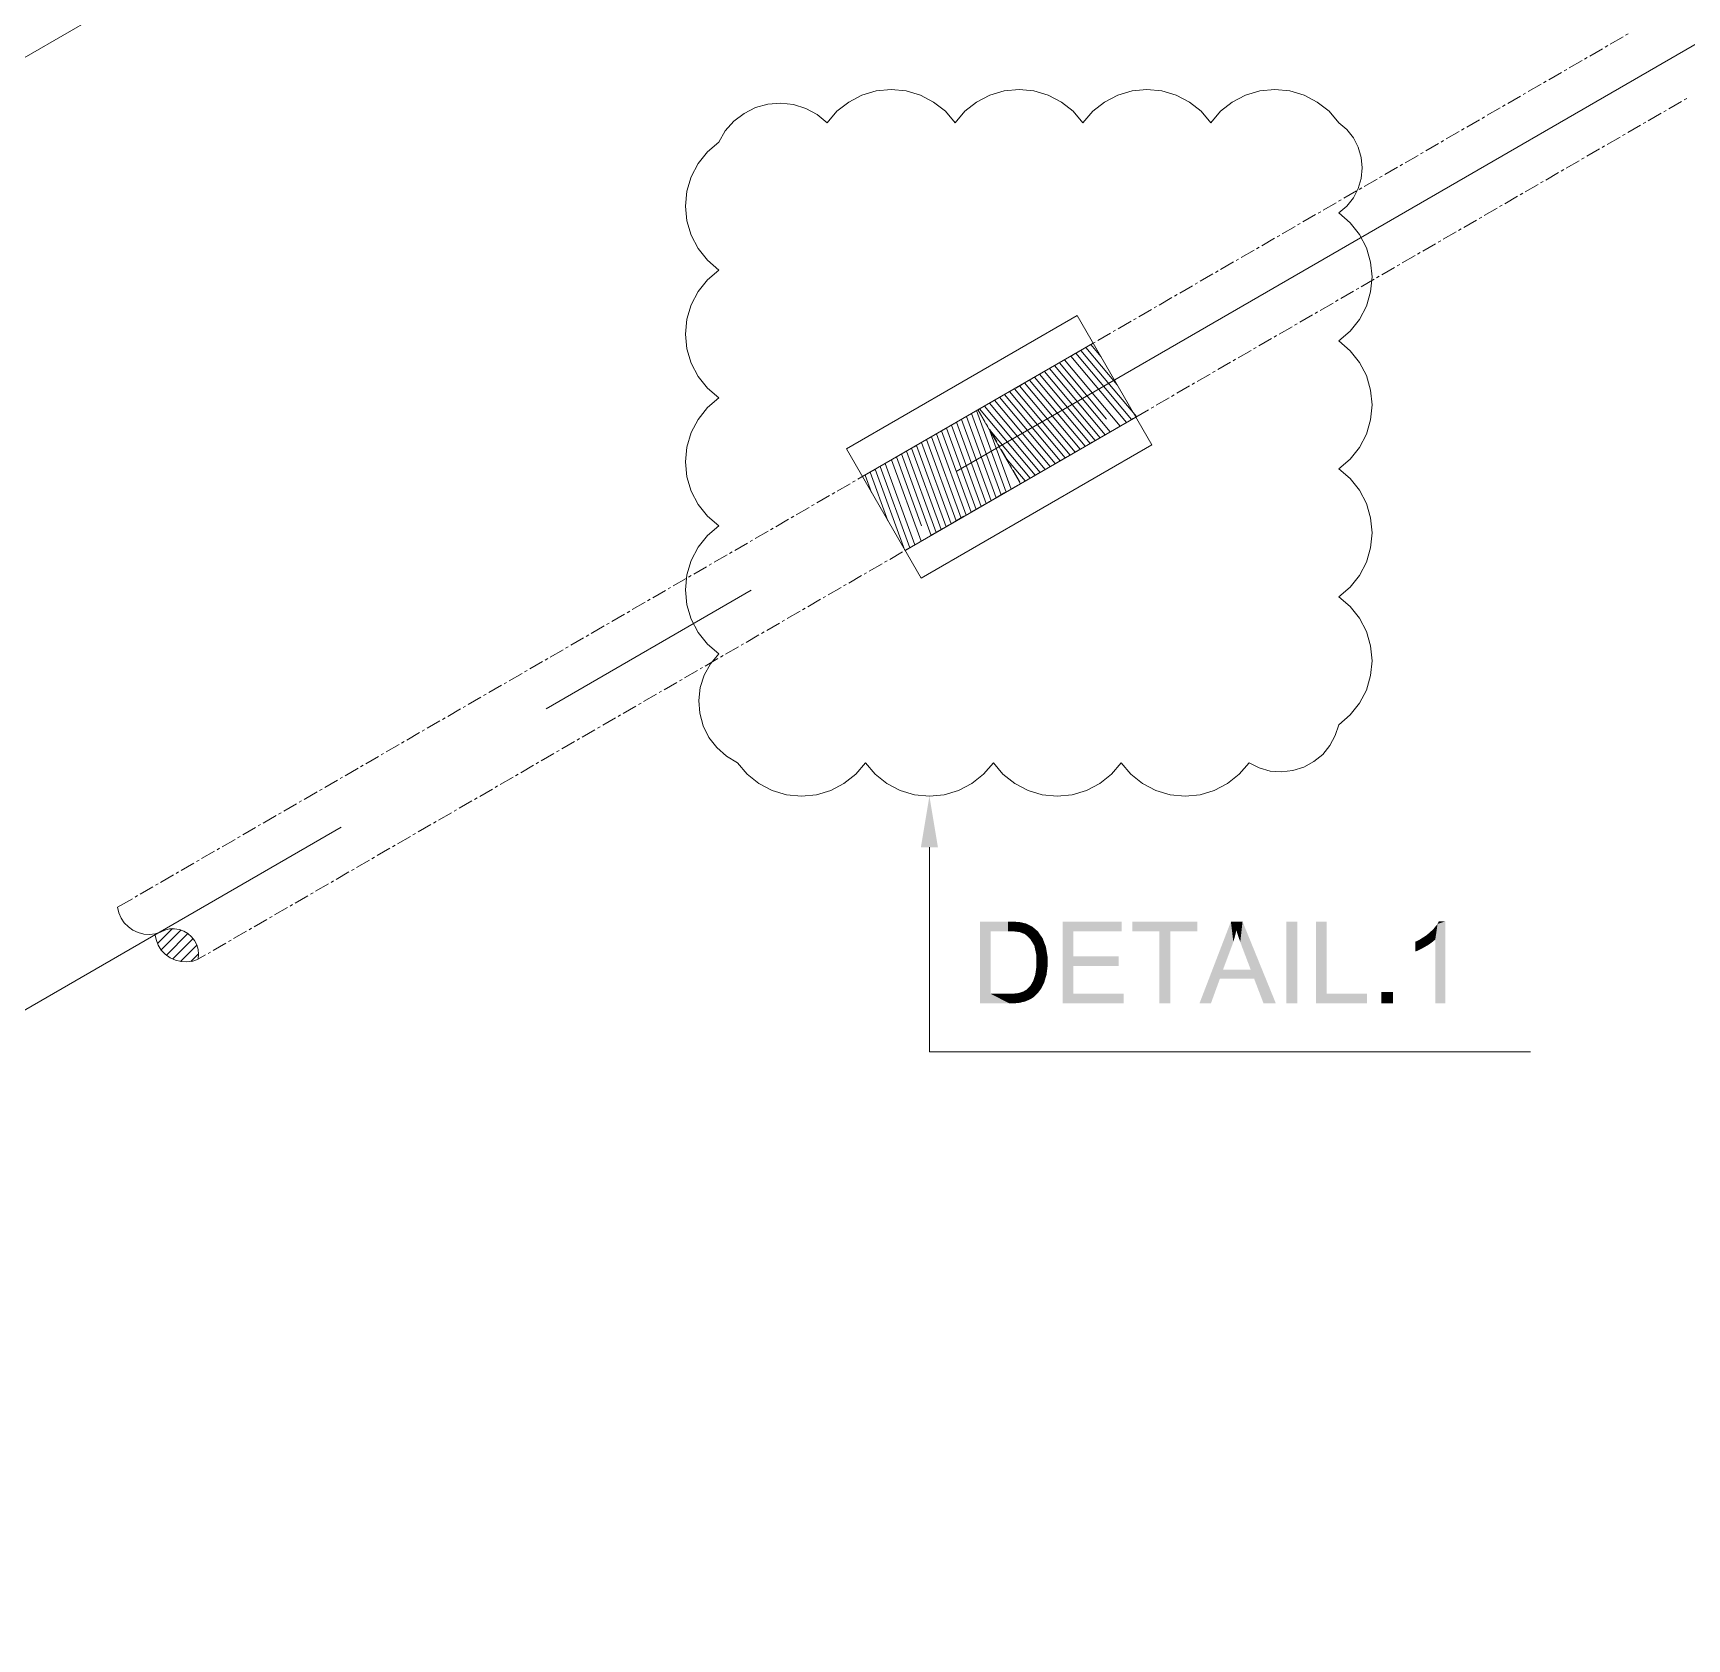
# Model space of a CAD drawing. Header units: millimetres. Extents: x 2 to 579, y 1 to 405.
# Drawn here: x 234.01 to 251.47, y 98.68 to 115.63 of the extents above; entities that cross this region are included whole.
import ezdxf

# ---------------------------------------------------------------- set-up
doc = ezdxf.new("R2010")
doc.units = ezdxf.units.MM
doc.linetypes.add('XKITLINE00', pattern=[0])
doc.layers.add('LinkedObject', color=7, linetype='Continuous', lineweight=0)

# ---------------------------------------------------------------- blocks, each defined once
blk = doc.blocks.new('*A4')
at = {"layer": 'LinkedObject'}
for color, points in [(6, [(243.564, 107.035), (243.384, 107.035), (243.474, 107.575)]), (7, [(244.008, 106.251), (244.122, 106.149), (244.008, 105.387)]), (7, [(244.303, 106.149), (244.008, 106.251), (244.305, 106.251)]), (7, [(244.122, 106.149), (244.008, 106.251), (244.303, 106.149)]), (7, [(244.305, 106.251), (244.354, 106.149), (244.303, 106.149)]), (7, [(244.355, 106.251), (244.354, 106.149), (244.305, 106.251)]), (7, [(244.355, 106.251), (244.428, 106.14), (244.354, 106.149)]), (7, [(244.432, 106.245), (244.428, 106.14), (244.355, 106.251)]), (7, [(244.459, 106.239), (244.428, 106.14), (244.432, 106.245)]), (7, [(244.459, 106.239), (244.451, 106.131), (244.428, 106.14)]), (7, [(244.451, 106.131), (244.459, 106.239), (244.483, 106.119)]), (7, [(244.559, 106.199), (244.459, 106.239), (244.496, 106.23)]), (7, [(244.585, 106.177), (244.459, 106.239), (244.559, 106.199)]), (7, [(244.537, 106.07), (244.459, 106.239), (244.585, 106.177)]), (7, [(244.483, 106.119), (244.459, 106.239), (244.537, 106.07)]), (7, [(244.585, 106.177), (244.559, 106.034), (244.537, 106.07)]), (7, [(244.619, 106.148), (244.559, 106.034), (244.585, 106.177)]), (7, [(244.994, 105.885), (244.88, 105.387), (244.88, 106.251)]), (7, [(244.994, 105.885), (244.88, 106.251), (244.994, 106.149)]), (7, [(245.505, 106.149), (244.88, 106.251), (245.505, 106.251)]), (7, [(244.994, 106.149), (244.88, 106.251), (245.505, 106.149)]), (7, [(245.618, 106.251), (245.902, 106.149), (245.618, 106.149)]), (7, [(246.016, 106.149), (245.902, 106.149), (245.618, 106.251)]), (7, [(246.016, 106.149), (245.618, 106.251), (246.302, 106.251)]), (7, [(246.016, 106.149), (246.302, 106.251), (246.302, 106.149)]), (7, [(246.657, 106.251), (246.668, 105.995), (246.325, 105.387)]), (7, [(246.668, 105.995), (246.657, 106.251), (246.683, 106.036)]), (7, [(246.683, 106.036), (246.657, 106.251), (246.706, 106.119)]), (7, [(246.706, 106.119), (246.657, 106.251), (246.715, 106.16)]), (7, [(246.78, 106.251), (246.715, 106.16), (246.657, 106.251)]), (7, [(246.715, 106.16), (246.78, 106.251), (246.725, 106.125)]), (7, [(246.725, 106.125), (246.78, 106.251), (246.756, 106.035)]), (7, [(246.756, 106.035), (246.78, 106.251), (246.776, 105.981)]), (7, [(246.776, 105.981), (246.78, 106.251), (246.867, 105.742)]), (7, [(246.867, 105.742), (246.78, 106.251), (246.902, 105.649)]), (7, [(246.902, 105.649), (246.78, 106.251), (247.132, 105.387)]), (7, [(247.357, 106.251), (247.243, 105.387), (247.243, 106.251)]), (7, [(247.357, 105.387), (247.243, 105.387), (247.357, 106.251)]), (7, [(247.668, 106.251), (247.554, 105.387), (247.554, 106.251)]), (7, [(247.668, 105.489), (247.554, 105.387), (247.668, 106.251)]), (7, [(248.815, 106.063), (248.759, 106.139), (248.792, 106.169)]), (7, [(248.839, 106.226), (248.815, 106.063), (248.792, 106.169)]), (7, [(248.815, 105.387), (248.839, 106.226), (248.921, 105.387)]), (7, [(248.815, 106.063), (248.839, 106.226), (248.815, 105.387)]), (7, [(248.921, 106.254), (248.839, 106.226), (248.853, 106.254)]), (7, [(248.921, 105.387), (248.839, 106.226), (248.921, 106.254)]), (7, [(244.008, 105.387), (244.122, 106.149), (244.122, 105.489)]), (7, [(244.67, 106.074), (244.559, 106.034), (244.619, 106.148)]), (7, [(244.559, 106.034), (244.67, 106.074), (244.582, 105.997)]), (7, [(244.582, 105.997), (244.67, 106.074), (244.687, 106.029)]), (7, [(244.687, 106.029), (244.604, 105.893), (244.582, 105.997)]), (7, [(244.704, 105.984), (244.604, 105.893), (244.687, 106.029)]), (7, [(245.902, 105.387), (246.016, 106.149), (246.016, 105.387)]), (7, [(245.902, 106.149), (246.016, 106.149), (245.902, 105.387)]), (7, [(246.325, 105.387), (246.668, 105.995), (246.573, 105.742)]), (7, [(248.648, 106.059), (248.684, 105.972), (248.603, 106.038)]), (7, [(248.603, 106.038), (248.684, 105.972), (248.603, 105.935)]), (7, [(248.746, 106.008), (248.648, 106.059), (248.725, 106.109)]), (7, [(248.684, 105.972), (248.648, 106.059), (248.715, 105.99)]), (7, [(248.715, 105.99), (248.648, 106.059), (248.746, 106.008)]), (7, [(248.759, 106.139), (248.815, 106.063), (248.725, 106.109)]), (7, [(248.725, 106.109), (248.815, 106.063), (248.746, 106.008)]), (7, [(248.746, 106.008), (248.815, 106.063), (248.796, 106.045)]), (7, [(244.721, 105.882), (244.604, 105.893), (244.704, 105.984)]), (7, [(244.721, 105.824), (244.604, 105.893), (244.721, 105.882)]), (7, [(244.604, 105.893), (244.721, 105.824), (244.604, 105.826)]), (7, [(244.721, 105.824), (244.604, 105.777), (244.604, 105.826)]), (7, [(244.721, 105.775), (244.604, 105.777), (244.721, 105.824)]), (7, [(244.994, 105.783), (244.88, 105.387), (244.994, 105.885)]), (7, [(245.473, 105.783), (244.994, 105.885), (245.473, 105.885)]), (7, [(244.994, 105.783), (244.994, 105.885), (245.473, 105.783)]), (7, [(248.603, 105.935), (248.684, 105.972), (248.628, 105.944)]), (7, [(244.538, 105.57), (244.698, 105.649), (244.639, 105.523)]), (7, [(244.57, 105.625), (244.698, 105.649), (244.538, 105.57)]), (7, [(244.581, 105.659), (244.698, 105.649), (244.57, 105.625)]), (7, [(244.698, 105.649), (244.581, 105.659), (244.592, 105.693)]), (7, [(244.604, 105.777), (244.721, 105.775), (244.592, 105.693)]), (7, [(244.592, 105.693), (244.721, 105.775), (244.698, 105.649)]), (7, [(244.639, 105.523), (244.698, 105.649), (244.657, 105.548)]), (7, [(244.657, 105.548), (244.698, 105.649), (244.687, 105.611)]), (7, [(244.698, 105.649), (244.721, 105.775), (244.71, 105.687)]), (7, [(244.994, 105.489), (244.88, 105.387), (244.994, 105.783)]), (7, [(246.541, 105.649), (246.325, 105.387), (246.573, 105.742)]), (7, [(246.325, 105.387), (246.541, 105.649), (246.446, 105.387)]), (7, [(246.573, 105.742), (246.902, 105.649), (246.541, 105.649)]), (7, [(246.867, 105.742), (246.902, 105.649), (246.573, 105.742)]), (7, [(246.902, 105.649), (247.132, 105.387), (247.002, 105.387)]), (7, [(244.122, 105.489), (244.319, 105.387), (244.008, 105.387)]), (7, [(244.306, 105.489), (244.319, 105.387), (244.122, 105.489)]), (7, [(244.306, 105.489), (244.358, 105.387), (244.319, 105.387)]), (7, [(244.349, 105.489), (244.358, 105.387), (244.306, 105.489)]), (7, [(244.458, 105.402), (244.349, 105.489), (244.416, 105.497)]), (7, [(244.428, 105.394), (244.349, 105.489), (244.458, 105.402)]), (7, [(244.358, 105.387), (244.349, 105.489), (244.428, 105.394)]), (7, [(244.44, 105.505), (244.458, 105.402), (244.416, 105.497)]), (7, [(244.465, 105.513), (244.458, 105.402), (244.44, 105.505)]), (7, [(244.458, 105.402), (244.465, 105.513), (244.488, 105.409)]), (7, [(244.561, 105.445), (244.465, 105.513), (244.503, 105.535)]), (7, [(244.539, 105.431), (244.465, 105.513), (244.561, 105.445)]), (7, [(244.488, 105.409), (244.465, 105.513), (244.539, 105.431)]), (7, [(244.518, 105.55), (244.582, 105.459), (244.503, 105.535)]), (7, [(244.503, 105.535), (244.582, 105.459), (244.561, 105.445)]), (7, [(244.639, 105.523), (244.518, 105.55), (244.538, 105.57)]), (7, [(244.621, 105.499), (244.518, 105.55), (244.639, 105.523)]), (7, [(244.582, 105.459), (244.518, 105.55), (244.621, 105.499)]), (7, [(244.88, 105.387), (244.994, 105.489), (245.525, 105.387)]), (7, [(245.525, 105.387), (244.994, 105.489), (245.525, 105.489)]), (7, [(247.554, 105.387), (247.668, 105.489), (248.093, 105.387)]), (7, [(248.093, 105.387), (247.668, 105.489), (248.093, 105.489)]), (7, [(248.367, 105.508), (248.246, 105.387), (248.246, 105.508)]), (7, [(248.367, 105.387), (248.246, 105.387), (248.367, 105.508)])]:
    blk.add_hatch(color=color, dxfattribs=at).paths.add_polyline_path(points, flags=17)
at = {"layer": 'LinkedObject', "color": 6, "linetype": 'XKITLINE00', "lineweight": 0}
for p, q in [((212.941, 103.244), (254.334, 127.168)), ((243.758, 111), (258.579, 119.566)), ((239.429, 108.498), (241.593, 109.749)), ((222.443, 98.681), (237.264, 107.247)), ((243.474, 107.035), (243.474, 104.878)), ((243.474, 104.878), (249.821, 104.878))]:
    blk.add_line(p, q, dxfattribs=at)
at = {"layer": 'LinkedObject', "color": 9, "linetype": 'XKITLINE00', "lineweight": 0}
for p, q in [((250.662, 115.51), (250.797, 115.588)), ((250.824, 115.604), (250.851, 115.62)), ((250.446, 115.385), (250.581, 115.463)), ((250.608, 115.479), (250.635, 115.495)), ((250.175, 115.229), (250.202, 115.244)), ((250.229, 115.26), (250.364, 115.338)), ((250.391, 115.354), (250.419, 115.37)), ((249.796, 115.01), (249.931, 115.088)), ((249.959, 115.104), (249.986, 115.119)), ((250.013, 115.135), (250.148, 115.213)), ((249.58, 114.885), (249.715, 114.963)), ((249.742, 114.979), (249.769, 114.994)), ((251.28, 114.828), (251.415, 114.906)), ((251.442, 114.922), (251.469, 114.937)), ((249.309, 114.728), (249.336, 114.744)), ((249.363, 114.76), (249.499, 114.838)), ((249.526, 114.854), (249.553, 114.869)), ((251.063, 114.703), (251.199, 114.781)), ((251.226, 114.797), (251.253, 114.812)), ((248.93, 114.51), (249.066, 114.588)), ((249.093, 114.603), (249.12, 114.619)), ((249.147, 114.635), (249.282, 114.713)), ((250.793, 114.546), (250.82, 114.562)), ((250.847, 114.578), (250.982, 114.656)), ((251.009, 114.672), (251.036, 114.687)), ((248.66, 114.353), (248.687, 114.369)), ((248.714, 114.384), (248.849, 114.463)), ((248.876, 114.478), (248.903, 114.494)), ((250.414, 114.327), (250.549, 114.406)), ((250.576, 114.421), (250.603, 114.437)), ((250.631, 114.453), (250.766, 114.531)), ((248.281, 114.134), (248.416, 114.212)), ((248.443, 114.228), (248.47, 114.244)), ((248.498, 114.259), (248.633, 114.337)), ((250.198, 114.202), (250.333, 114.281)), ((250.36, 114.296), (250.387, 114.312)), ((248.065, 114.009), (248.2, 114.087)), ((248.227, 114.103), (248.254, 114.119)), ((249.765, 113.952), (249.9, 114.03)), ((249.927, 114.046), (249.954, 114.062)), ((249.981, 114.077), (250.116, 114.155)), ((250.144, 114.171), (250.171, 114.187)), ((247.794, 113.853), (247.821, 113.868)), ((247.848, 113.884), (247.983, 113.962)), ((248.011, 113.978), (248.038, 113.993)), ((249.548, 113.827), (249.684, 113.905)), ((249.711, 113.921), (249.738, 113.937)), ((247.415, 113.634), (247.551, 113.712)), ((247.578, 113.728), (247.605, 113.743)), ((247.632, 113.759), (247.767, 113.837)), ((249.278, 113.671), (249.305, 113.686)), ((249.332, 113.702), (249.467, 113.78)), ((249.494, 113.796), (249.521, 113.811)), ((247.145, 113.477), (247.172, 113.493)), ((247.199, 113.509), (247.334, 113.587)), ((247.361, 113.603), (247.388, 113.618)), ((248.899, 113.452), (249.034, 113.53)), ((249.061, 113.546), (249.088, 113.561)), ((249.115, 113.577), (249.251, 113.655)), ((246.766, 113.259), (246.901, 113.337)), ((246.928, 113.352), (246.955, 113.368)), ((246.982, 113.384), (247.118, 113.462)), ((248.682, 113.327), (248.818, 113.405)), ((248.845, 113.421), (248.872, 113.436)), ((246.549, 113.133), (246.685, 113.212)), ((246.712, 113.227), (246.739, 113.243)), ((248.25, 113.077), (248.385, 113.155)), ((248.412, 113.17), (248.439, 113.186)), ((248.466, 113.202), (248.601, 113.28)), ((248.628, 113.295), (248.655, 113.311)), ((246.279, 112.977), (246.306, 112.993)), ((246.333, 113.008), (246.468, 113.087)), ((246.495, 113.102), (246.522, 113.118)), ((248.033, 112.951), (248.168, 113.03)), ((248.195, 113.045), (248.223, 113.061)), ((245.9, 112.758), (246.035, 112.836)), ((246.062, 112.852), (246.09, 112.868)), ((246.117, 112.883), (246.252, 112.961)), ((247.763, 112.795), (247.79, 112.811)), ((247.817, 112.826), (247.952, 112.904)), ((247.979, 112.92), (248.006, 112.936)), ((245.684, 112.633), (245.819, 112.711)), ((245.846, 112.727), (245.873, 112.742)), ((247.384, 112.576), (247.519, 112.654)), ((247.546, 112.67), (247.573, 112.686)), ((247.6, 112.701), (247.736, 112.779)), ((245.251, 112.383), (245.386, 112.461)), ((245.413, 112.477), (245.44, 112.492)), ((245.467, 112.508), (245.603, 112.586)), ((245.63, 112.602), (245.657, 112.617)), ((247.167, 112.451), (247.303, 112.529)), ((247.33, 112.545), (247.357, 112.56)), ((245.034, 112.258), (245.17, 112.336)), ((245.197, 112.352), (245.224, 112.367)), ((246.734, 112.201), (246.87, 112.279)), ((246.897, 112.295), (246.924, 112.31)), ((246.951, 112.326), (247.086, 112.404)), ((247.113, 112.42), (247.14, 112.435)), ((244.764, 112.101), (244.791, 112.117)), ((244.818, 112.133), (244.953, 112.211)), ((244.98, 112.226), (245.007, 112.242)), ((246.518, 112.076), (246.653, 112.154)), ((246.68, 112.17), (246.707, 112.185)), ((244.385, 111.882), (244.52, 111.961)), ((244.547, 111.976), (244.574, 111.992)), ((244.601, 112.008), (244.737, 112.086)), ((246.247, 111.919), (246.274, 111.935)), ((246.302, 111.951), (246.437, 112.029)), ((246.464, 112.044), (246.491, 112.06)), ((244.228, 111.792), (244.304, 111.836)), ((244.331, 111.851), (244.358, 111.867)), ((245.869, 111.7), (246.004, 111.779)), ((246.031, 111.794), (246.058, 111.81)), ((246.085, 111.826), (246.22, 111.904)), ((244.06, 111.53), (243.989, 111.653)), ((245.652, 111.575), (245.787, 111.653)), ((245.815, 111.669), (245.842, 111.685)), ((243.529, 111.388), (243.556, 111.403)), ((243.583, 111.419), (243.741, 111.51)), ((244.091, 111.476), (244.076, 111.503)), ((244.185, 111.314), (244.107, 111.449)), ((245.219, 111.325), (245.355, 111.403)), ((245.382, 111.419), (245.409, 111.435)), ((245.436, 111.45), (245.571, 111.528)), ((245.598, 111.544), (245.625, 111.56)), ((243.15, 111.169), (243.286, 111.247)), ((243.313, 111.263), (243.34, 111.278)), ((243.367, 111.294), (243.502, 111.372)), ((244.216, 111.26), (244.201, 111.287)), ((244.31, 111.098), (244.232, 111.233)), ((245.003, 111.2), (245.138, 111.278)), ((245.165, 111.294), (245.192, 111.309)), ((242.934, 111.044), (243.069, 111.122)), ((243.096, 111.138), (243.123, 111.153)), ((244.342, 111.043), (244.326, 111.07)), ((244.732, 111.044), (244.759, 111.059)), ((244.786, 111.075), (244.922, 111.153)), ((244.949, 111.169), (244.976, 111.184)), ((242.663, 110.887), (242.691, 110.903)), ((242.718, 110.919), (242.853, 110.997)), ((242.88, 111.013), (242.907, 111.028)), ((244.353, 110.825), (244.489, 110.903)), ((244.428, 110.893), (244.357, 111.016)), ((244.516, 110.919), (244.543, 110.934)), ((244.57, 110.95), (244.705, 111.028)), ((242.285, 110.669), (242.42, 110.747)), ((242.447, 110.762), (242.474, 110.778)), ((242.501, 110.794), (242.636, 110.872)), ((244.137, 110.7), (244.272, 110.778)), ((244.299, 110.793), (244.326, 110.809)), ((242.014, 110.512), (242.041, 110.528)), ((242.068, 110.543), (242.203, 110.622)), ((242.231, 110.637), (242.258, 110.653)), ((243.704, 110.449), (243.839, 110.528)), ((243.866, 110.543), (243.894, 110.559)), ((243.921, 110.575), (244.056, 110.653)), ((244.083, 110.668), (244.11, 110.684)), ((241.635, 110.293), (241.771, 110.371)), ((241.798, 110.387), (241.825, 110.403)), ((241.852, 110.418), (241.987, 110.497)), ((243.488, 110.324), (243.623, 110.403)), ((243.65, 110.418), (243.677, 110.434)), ((241.419, 110.168), (241.554, 110.246)), ((241.581, 110.262), (241.608, 110.278)), ((243.217, 110.168), (243.244, 110.184)), ((243.271, 110.199), (243.407, 110.277)), ((243.434, 110.293), (243.461, 110.309)), ((241.148, 110.012), (241.175, 110.027)), ((241.202, 110.043), (241.338, 110.121)), ((241.365, 110.137), (241.392, 110.152)), ((242.838, 109.949), (242.974, 110.027)), ((243.001, 110.043), (243.028, 110.058)), ((243.055, 110.074), (243.19, 110.152)), ((240.77, 109.793), (240.905, 109.871)), ((240.932, 109.887), (240.959, 109.902)), ((240.986, 109.918), (241.121, 109.996)), ((242.622, 109.824), (242.757, 109.902)), ((242.784, 109.918), (242.811, 109.933)), ((240.499, 109.636), (240.526, 109.652)), ((240.553, 109.668), (240.688, 109.746)), ((240.715, 109.762), (240.742, 109.777)), ((242.189, 109.574), (242.324, 109.652)), ((242.351, 109.668), (242.378, 109.683)), ((242.405, 109.699), (242.541, 109.777)), ((242.568, 109.793), (242.595, 109.808)), ((240.12, 109.418), (240.255, 109.496)), ((240.283, 109.511), (240.31, 109.527)), ((240.337, 109.543), (240.472, 109.621)), ((241.973, 109.449), (242.108, 109.527)), ((242.135, 109.542), (242.162, 109.558)), ((239.904, 109.292), (240.039, 109.371)), ((240.066, 109.386), (240.093, 109.402)), ((241.702, 109.292), (241.729, 109.308)), ((241.756, 109.324), (241.891, 109.402)), ((241.918, 109.417), (241.945, 109.433)), ((239.633, 109.136), (239.66, 109.152)), ((239.687, 109.167), (239.823, 109.246)), ((239.85, 109.261), (239.877, 109.277)), ((241.323, 109.073), (241.458, 109.152)), ((241.486, 109.167), (241.513, 109.183)), ((241.54, 109.198), (241.675, 109.277)), ((239.254, 108.917), (239.39, 108.995)), ((239.417, 109.011), (239.444, 109.027)), ((239.471, 109.042), (239.606, 109.12)), ((241.107, 108.948), (241.242, 109.026)), ((241.269, 109.042), (241.296, 109.058)), ((239.038, 108.792), (239.173, 108.87)), ((239.2, 108.886), (239.227, 108.901)), ((240.836, 108.792), (240.863, 108.807)), ((240.89, 108.823), (241.026, 108.901)), ((241.053, 108.917), (241.08, 108.933)), ((238.605, 108.542), (238.74, 108.62)), ((238.767, 108.636), (238.794, 108.651)), ((238.821, 108.667), (238.957, 108.745)), ((238.984, 108.761), (239.011, 108.776)), ((240.457, 108.573), (240.593, 108.651)), ((240.62, 108.667), (240.647, 108.682)), ((240.674, 108.698), (240.809, 108.776)), ((238.389, 108.417), (238.524, 108.495)), ((238.551, 108.511), (238.578, 108.526)), ((240.187, 108.417), (240.214, 108.432)), ((240.241, 108.448), (240.376, 108.526)), ((240.403, 108.542), (240.43, 108.557)), ((238.118, 108.26), (238.145, 108.276)), ((238.172, 108.292), (238.307, 108.37)), ((238.334, 108.385), (238.362, 108.401)), ((239.808, 108.198), (239.943, 108.276)), ((239.97, 108.291), (239.997, 108.307)), ((240.025, 108.323), (240.16, 108.401)), ((237.739, 108.041), (237.875, 108.12)), ((237.902, 108.135), (237.929, 108.151)), ((237.956, 108.167), (238.091, 108.245)), ((239.592, 108.073), (239.727, 108.151)), ((239.754, 108.166), (239.781, 108.182)), ((237.523, 107.916), (237.658, 107.995)), ((237.685, 108.01), (237.712, 108.026)), ((239.321, 107.916), (239.348, 107.932)), ((239.375, 107.947), (239.51, 108.026)), ((239.538, 108.041), (239.565, 108.057)), ((237.09, 107.666), (237.225, 107.744)), ((237.252, 107.76), (237.279, 107.776)), ((237.306, 107.791), (237.442, 107.869)), ((237.469, 107.885), (237.496, 107.901)), ((238.942, 107.697), (239.078, 107.775)), ((239.105, 107.791), (239.132, 107.807)), ((239.159, 107.822), (239.294, 107.901)), ((236.873, 107.541), (237.009, 107.619)), ((237.036, 107.635), (237.063, 107.65)), ((238.672, 107.541), (238.699, 107.556)), ((238.726, 107.572), (238.861, 107.65)), ((238.888, 107.666), (238.915, 107.682)), ((236.603, 107.385), (236.63, 107.4)), ((236.657, 107.416), (236.792, 107.494)), ((236.819, 107.51), (236.846, 107.525)), ((238.293, 107.322), (238.428, 107.4)), ((238.455, 107.416), (238.482, 107.431)), ((238.509, 107.447), (238.645, 107.525)), ((236.224, 107.166), (236.359, 107.244)), ((236.386, 107.26), (236.413, 107.275)), ((236.441, 107.291), (236.576, 107.369)), ((238.076, 107.197), (238.212, 107.275)), ((238.239, 107.291), (238.266, 107.306)), ((236.008, 107.041), (236.143, 107.119)), ((236.17, 107.134), (236.197, 107.15)), ((237.806, 107.04), (237.833, 107.056)), ((237.86, 107.072), (237.995, 107.15)), ((238.022, 107.166), (238.049, 107.181)), ((235.575, 106.79), (235.71, 106.869)), ((235.737, 106.884), (235.764, 106.9)), ((235.791, 106.916), (235.926, 106.994)), ((235.954, 107.009), (235.981, 107.025)), ((237.427, 106.822), (237.562, 106.9)), ((237.589, 106.915), (237.617, 106.931)), ((237.644, 106.947), (237.779, 107.025)), ((235.358, 106.665), (235.494, 106.744)), ((235.521, 106.759), (235.548, 106.775)), ((237.211, 106.696), (237.346, 106.775)), ((237.373, 106.79), (237.4, 106.806)), ((235.088, 106.509), (235.115, 106.525)), ((235.142, 106.54), (235.277, 106.618)), ((235.304, 106.634), (235.331, 106.65)), ((236.778, 106.446), (236.913, 106.524)), ((236.94, 106.54), (236.967, 106.556)), ((236.994, 106.571), (237.13, 106.65)), ((237.157, 106.665), (237.184, 106.681)), ((234.903, 106.402), (235.061, 106.493)), ((236.561, 106.321), (236.697, 106.399)), ((236.724, 106.415), (236.751, 106.431)), ((236.291, 106.165), (236.318, 106.18)), ((236.345, 106.196), (236.48, 106.274)), ((236.507, 106.29), (236.534, 106.305)), ((235.912, 105.946), (236.047, 106.024)), ((236.074, 106.04), (236.101, 106.055)), ((236.128, 106.071), (236.264, 106.149)), ((235.752, 105.853), (235.831, 105.899)), ((235.858, 105.915), (235.885, 105.93))]:
    blk.add_line(p, q, dxfattribs=at)
at = {"layer": 'LinkedObject', "color": 2, "linetype": 'XKITLINE00', "lineweight": 0}
for p, q in [((242.622, 114.9), (242.498, 114.802)), ((242.762, 114.973), (242.622, 114.9)), ((242.913, 115.018), (242.762, 114.973)), ((243.07, 115.033), (242.913, 115.018)), ((243.228, 115.018), (243.07, 115.033)), ((243.379, 114.973), (243.228, 115.018)), ((243.519, 114.9), (243.379, 114.973)), ((243.643, 114.802), (243.519, 114.9)), ((243.972, 114.9), (243.848, 114.802)), ((244.112, 114.973), (243.972, 114.9)), ((244.263, 115.018), (244.112, 114.973)), ((244.42, 115.033), (244.263, 115.018)), ((244.578, 115.018), (244.42, 115.033)), ((244.729, 114.973), (244.578, 115.018)), ((244.869, 114.9), (244.729, 114.973)), ((244.993, 114.802), (244.869, 114.9)), ((245.322, 114.9), (245.198, 114.802)), ((245.462, 114.973), (245.322, 114.9)), ((245.613, 115.018), (245.462, 114.973)), ((245.77, 115.033), (245.613, 115.018)), ((245.928, 115.018), (245.77, 115.033)), ((246.079, 114.973), (245.928, 115.018)), ((246.219, 114.9), (246.079, 114.973)), ((246.343, 114.802), (246.219, 114.9)), ((246.672, 114.9), (246.548, 114.802)), ((246.812, 114.973), (246.672, 114.9)), ((246.963, 115.018), (246.812, 114.973)), ((247.12, 115.033), (246.963, 115.018)), ((247.278, 115.018), (247.12, 115.033)), ((247.429, 114.973), (247.278, 115.018)), ((247.569, 114.9), (247.429, 114.973)), ((247.693, 114.802), (247.569, 114.9)), ((241.517, 114.78), (241.409, 114.697)), ((241.638, 114.841), (241.517, 114.78)), ((241.769, 114.878), (241.638, 114.841)), ((241.905, 114.889), (241.769, 114.878)), ((242.04, 114.873), (241.905, 114.889)), ((242.17, 114.833), (242.04, 114.873)), ((242.29, 114.768), (242.17, 114.833)), ((242.395, 114.682), (242.29, 114.768)), ((242.498, 114.802), (242.395, 114.682)), ((243.745, 114.682), (243.643, 114.802)), ((243.848, 114.802), (243.745, 114.682)), ((245.095, 114.682), (244.993, 114.802)), ((245.198, 114.802), (245.095, 114.682)), ((246.445, 114.682), (246.343, 114.802)), ((246.548, 114.802), (246.445, 114.682)), ((247.795, 114.682), (247.693, 114.802)), ((241.319, 114.595), (241.25, 114.477)), ((241.409, 114.697), (241.319, 114.595)), ((242.395, 114.682), (242.395, 114.682)), ((243.745, 114.682), (243.745, 114.682)), ((245.095, 114.682), (245.095, 114.682)), ((246.445, 114.682), (246.445, 114.682)), ((247.88, 114.609), (247.795, 114.682)), ((247.95, 114.522), (247.88, 114.609)), ((241.13, 114.375), (241.031, 114.251)), ((241.25, 114.477), (241.13, 114.375)), ((241.25, 114.477), (241.25, 114.477)), ((248.001, 114.423), (247.95, 114.522)), ((248.033, 114.316), (248.001, 114.423)), ((241.031, 114.251), (240.959, 114.111)), ((248.043, 114.205), (248.033, 114.316)), ((248.033, 114.094), (248.043, 114.205)), ((240.959, 114.111), (240.914, 113.959)), ((248.001, 113.988), (248.033, 114.094)), ((240.914, 113.959), (240.899, 113.802)), ((247.88, 113.801), (247.95, 113.889)), ((247.95, 113.889), (248.001, 113.988)), ((240.899, 113.802), (240.914, 113.645)), ((247.795, 113.729), (247.88, 113.801)), ((247.916, 113.626), (247.795, 113.729)), ((247.795, 113.729), (247.795, 113.729)), ((240.914, 113.645), (240.959, 113.494)), ((240.959, 113.494), (241.031, 113.353)), ((248.014, 113.503), (247.916, 113.626)), ((248.087, 113.363), (248.014, 113.503)), ((241.031, 113.353), (241.13, 113.23)), ((248.132, 113.211), (248.087, 113.363)), ((241.13, 113.23), (241.25, 113.127)), ((248.147, 113.054), (248.132, 113.211)), ((241.13, 113.025), (241.031, 112.901)), ((241.25, 113.127), (241.13, 113.025)), ((241.25, 113.127), (241.25, 113.127)), ((248.132, 112.897), (248.147, 113.054)), ((241.031, 112.901), (240.959, 112.761)), ((248.087, 112.745), (248.132, 112.897)), ((240.959, 112.761), (240.914, 112.609)), ((248.014, 112.605), (248.087, 112.745)), ((240.914, 112.609), (240.899, 112.452)), ((240.899, 112.452), (240.914, 112.295)), ((247.795, 112.379), (247.916, 112.482)), ((247.916, 112.482), (248.014, 112.605)), ((240.914, 112.295), (240.959, 112.144)), ((247.916, 112.276), (247.795, 112.379)), ((247.795, 112.379), (247.795, 112.379)), ((248.014, 112.153), (247.916, 112.276)), ((240.959, 112.144), (241.031, 112.003)), ((248.087, 112.013), (248.014, 112.153)), ((241.031, 112.003), (241.13, 111.88)), ((248.132, 111.861), (248.087, 112.013)), ((241.13, 111.88), (241.25, 111.777)), ((241.25, 111.777), (241.13, 111.675)), ((241.25, 111.777), (241.25, 111.777)), ((248.147, 111.704), (248.132, 111.861)), ((241.13, 111.675), (241.031, 111.551)), ((248.132, 111.547), (248.147, 111.704)), ((240.959, 111.411), (240.914, 111.259)), ((241.031, 111.551), (240.959, 111.411)), ((248.087, 111.395), (248.132, 111.547)), ((240.914, 111.259), (240.899, 111.102)), ((247.916, 111.132), (248.014, 111.255)), ((248.014, 111.255), (248.087, 111.395)), ((240.899, 111.102), (240.914, 110.945)), ((247.795, 111.029), (247.916, 111.132)), ((240.914, 110.945), (240.959, 110.794)), ((247.916, 110.926), (247.795, 111.029)), ((247.795, 111.029), (247.795, 111.029)), ((248.014, 110.803), (247.916, 110.926)), ((240.959, 110.794), (241.031, 110.653)), ((248.087, 110.663), (248.014, 110.803)), ((241.031, 110.653), (241.13, 110.53)), ((241.13, 110.53), (241.25, 110.427)), ((248.132, 110.511), (248.087, 110.663)), ((241.25, 110.427), (241.13, 110.325)), ((241.25, 110.427), (241.25, 110.427)), ((248.147, 110.354), (248.132, 110.511)), ((248.132, 110.197), (248.147, 110.354)), ((241.031, 110.201), (240.959, 110.061)), ((241.13, 110.325), (241.031, 110.201)), ((248.087, 110.045), (248.132, 110.197)), ((240.959, 110.061), (240.914, 109.909)), ((248.014, 109.905), (248.087, 110.045)), ((240.914, 109.909), (240.899, 109.752)), ((247.916, 109.782), (248.014, 109.905)), ((240.899, 109.752), (240.914, 109.595)), ((247.795, 109.679), (247.916, 109.782)), ((247.916, 109.576), (247.795, 109.679)), ((247.795, 109.679), (247.795, 109.679)), ((240.914, 109.595), (240.959, 109.444)), ((248.014, 109.453), (247.916, 109.576)), ((240.959, 109.444), (241.031, 109.303)), ((241.031, 109.303), (241.13, 109.18)), ((248.087, 109.313), (248.014, 109.453)), ((248.132, 109.161), (248.087, 109.313)), ((241.13, 109.18), (241.25, 109.077)), ((248.147, 109.004), (248.132, 109.161)), ((241.163, 108.972), (241.097, 108.852)), ((241.25, 109.077), (241.163, 108.972)), ((241.25, 109.077), (241.25, 109.077)), ((248.132, 108.847), (248.147, 109.004)), ((241.097, 108.852), (241.055, 108.722)), ((248.087, 108.695), (248.132, 108.847)), ((241.055, 108.722), (241.039, 108.586)), ((248.014, 108.555), (248.087, 108.695)), ((241.039, 108.586), (241.05, 108.45)), ((241.05, 108.45), (241.086, 108.318)), ((247.795, 108.329), (247.916, 108.432)), ((247.916, 108.432), (248.014, 108.555)), ((241.086, 108.318), (241.146, 108.195)), ((247.759, 108.214), (247.795, 108.329)), ((247.795, 108.329), (247.795, 108.329)), ((241.146, 108.195), (241.229, 108.087)), ((241.229, 108.087), (241.331, 107.996)), ((247.626, 108.015), (247.702, 108.108)), ((247.702, 108.108), (247.759, 108.214)), ((241.331, 107.996), (241.449, 107.926)), ((241.449, 107.926), (241.449, 107.926)), ((241.449, 107.926), (241.551, 107.806)), ((242.696, 107.806), (242.799, 107.926)), ((242.799, 107.926), (242.799, 107.926)), ((242.799, 107.926), (242.901, 107.806)), ((244.046, 107.806), (244.149, 107.926)), ((244.149, 107.926), (244.149, 107.926)), ((244.149, 107.926), (244.251, 107.806)), ((245.396, 107.806), (245.499, 107.926)), ((245.499, 107.926), (245.499, 107.926)), ((245.499, 107.926), (245.601, 107.806)), ((246.746, 107.806), (246.849, 107.926)), ((246.849, 107.926), (246.849, 107.926)), ((246.849, 107.926), (246.956, 107.872)), ((247.427, 107.881), (247.533, 107.939)), ((247.533, 107.939), (247.626, 108.015)), ((241.551, 107.806), (241.675, 107.707)), ((242.572, 107.707), (242.696, 107.806)), ((242.901, 107.806), (243.025, 107.707)), ((243.922, 107.707), (244.046, 107.806)), ((244.251, 107.806), (244.375, 107.707)), ((245.272, 107.707), (245.396, 107.806)), ((245.601, 107.806), (245.725, 107.707)), ((246.622, 107.707), (246.746, 107.806)), ((246.956, 107.872), (247.072, 107.84)), ((247.072, 107.84), (247.193, 107.831)), ((247.193, 107.831), (247.312, 107.845)), ((247.312, 107.845), (247.427, 107.881)), ((241.675, 107.707), (241.815, 107.635)), ((241.815, 107.635), (241.966, 107.59)), ((241.966, 107.59), (242.124, 107.575)), ((242.124, 107.575), (242.281, 107.59)), ((242.281, 107.59), (242.432, 107.635)), ((242.432, 107.635), (242.572, 107.707)), ((243.025, 107.707), (243.165, 107.635)), ((243.165, 107.635), (243.316, 107.59)), ((243.316, 107.59), (243.474, 107.575)), ((243.474, 107.575), (243.631, 107.59)), ((243.631, 107.59), (243.782, 107.635)), ((243.782, 107.635), (243.922, 107.707)), ((244.375, 107.707), (244.515, 107.635)), ((244.515, 107.635), (244.666, 107.59)), ((244.666, 107.59), (244.824, 107.575)), ((244.824, 107.575), (244.981, 107.59)), ((244.981, 107.59), (245.132, 107.635)), ((245.132, 107.635), (245.272, 107.707)), ((245.725, 107.707), (245.865, 107.635)), ((245.865, 107.635), (246.016, 107.59)), ((246.016, 107.59), (246.174, 107.575)), ((246.174, 107.575), (246.331, 107.59)), ((246.331, 107.59), (246.482, 107.635)), ((246.482, 107.635), (246.622, 107.707))]:
    blk.add_line(p, q, dxfattribs=at)
at = {"layer": 'LinkedObject', "color": 4, "linetype": 'XKITLINE00', "lineweight": 0}
for p, q in [((242.598, 111.239), (245.033, 112.647)), ((245.821, 111.283), (245.033, 112.647)), ((245.202, 112.355), (242.767, 110.947)), ((245.652, 111.575), (243.217, 110.168)), ((243.984, 111.651), (244.435, 110.872)), ((243.386, 109.876), (242.598, 111.239)), ((243.386, 109.876), (245.821, 111.283))]:
    blk.add_line(p, q, dxfattribs=at)
at = {"layer": 'LinkedObject', "color": 1, "linetype": 'XKITLINE00', "lineweight": 0}
for p, q in [((245.072, 112.279), (245.66, 111.58)), ((245.125, 112.31), (245.455, 111.916)), ((245.177, 112.34), (245.283, 112.215)), ((244.794, 112.119), (245.382, 111.419)), ((244.794, 112.119), (245.382, 111.419)), ((244.846, 112.149), (245.345, 111.555)), ((244.899, 112.18), (245.487, 111.48)), ((244.966, 112.219), (245.554, 111.519)), ((245.019, 112.249), (245.607, 111.549)), ((244.477, 111.936), (245.065, 111.236)), ((244.53, 111.966), (245.118, 111.267)), ((244.583, 111.997), (245.171, 111.297)), ((244.636, 112.027), (245.223, 111.327)), ((244.688, 112.058), (245.276, 111.358)), ((244.741, 112.088), (245.329, 111.388)), ((244.161, 111.753), (244.749, 111.053)), ((244.214, 111.784), (244.802, 111.084)), ((244.267, 111.814), (244.854, 111.114)), ((244.319, 111.844), (244.907, 111.145)), ((244.372, 111.875), (244.96, 111.175)), ((244.425, 111.905), (245.012, 111.206)), ((243.865, 111.582), (244.178, 110.723)), ((243.918, 111.612), (244.23, 110.754)), ((243.97, 111.643), (244.283, 110.784)), ((244.003, 111.662), (244.591, 110.962)), ((244.056, 111.692), (244.643, 110.992)), ((244.108, 111.723), (244.696, 111.023)), ((243.548, 111.399), (243.861, 110.54)), ((243.601, 111.429), (243.914, 110.571)), ((243.654, 111.46), (243.967, 110.601)), ((243.707, 111.49), (244.02, 110.632)), ((243.759, 111.521), (244.072, 110.662)), ((243.812, 111.551), (244.125, 110.693)), ((244.111, 111.431), (244.336, 110.815)), ((244.116, 111.434), (244.538, 110.931)), ((243.285, 111.247), (243.598, 110.388)), ((243.338, 111.277), (243.651, 110.418)), ((243.39, 111.308), (243.703, 110.449)), ((243.443, 111.338), (243.756, 110.479)), ((243.496, 111.368), (243.809, 110.51)), ((242.954, 111.055), (243.267, 110.197)), ((243.007, 111.086), (243.32, 110.227)), ((243.074, 111.125), (243.387, 110.266)), ((243.127, 111.155), (243.392, 110.426)), ((243.179, 111.186), (243.492, 110.327)), ((243.179, 111.186), (243.492, 110.327)), ((243.232, 111.216), (243.545, 110.357)), ((244.288, 111.135), (244.485, 110.901)), ((242.796, 110.964), (242.862, 110.781)), ((242.849, 110.994), (243.035, 110.482)), ((242.901, 111.025), (243.214, 110.166)), ((235.482, 106.179), (235.323, 106.02)), ((235.575, 106.163), (235.364, 105.952)), ((235.646, 106.126), (235.418, 105.898)), ((235.7, 106.072), (235.485, 105.857)), ((235.739, 106.002), (235.568, 105.831)), ((235.756, 105.91), (235.675, 105.83))]:
    blk.add_line(p, q, dxfattribs=at)
at = {"layer": 'LinkedObject', "color": 3, "linetype": 'XKITLINE00', "lineweight": 0}
for p, q in [((234.903, 106.402), (234.917, 106.344)), ((234.917, 106.344), (234.941, 106.288)), ((234.941, 106.288), (234.974, 106.238)), ((234.974, 106.238), (235.017, 106.195)), ((235.017, 106.195), (235.066, 106.16)), ((235.066, 106.16), (235.12, 106.135)), ((235.403, 106.161), (235.356, 106.141)), ((235.453, 106.173), (235.403, 106.161)), ((235.504, 106.175), (235.453, 106.173)), ((235.554, 106.167), (235.504, 106.175)), ((235.602, 106.15), (235.554, 106.167)), ((235.12, 106.135), (235.179, 106.12)), ((235.179, 106.12), (235.239, 106.116)), ((235.239, 106.116), (235.299, 106.123)), ((235.298, 106.123), (235.309, 106.062)), ((235.299, 106.123), (235.356, 106.141)), ((235.309, 106.062), (235.331, 106.004)), ((235.331, 106.004), (235.364, 105.951)), ((235.646, 106.124), (235.602, 106.15)), ((235.685, 106.091), (235.646, 106.124)), ((235.716, 106.051), (235.685, 106.091)), ((235.74, 106.005), (235.716, 106.051)), ((235.754, 105.957), (235.74, 106.005)), ((235.364, 105.951), (235.406, 105.906)), ((235.406, 105.906), (235.457, 105.87)), ((235.457, 105.87), (235.513, 105.844)), ((235.513, 105.844), (235.573, 105.829)), ((235.573, 105.829), (235.635, 105.826)), ((235.635, 105.826), (235.696, 105.835)), ((235.696, 105.835), (235.755, 105.855)), ((235.759, 105.906), (235.754, 105.957)), ((235.755, 105.855), (235.759, 105.906))]:
    blk.add_line(p, q, dxfattribs=at)

msp = doc.modelspace()

# ---------------------------------------------------------------- block references
at = {"lineweight": 0}
msp.add_blockref('*A4', (0, 0), dxfattribs=at)

doc.saveas('drawing.dxf')
